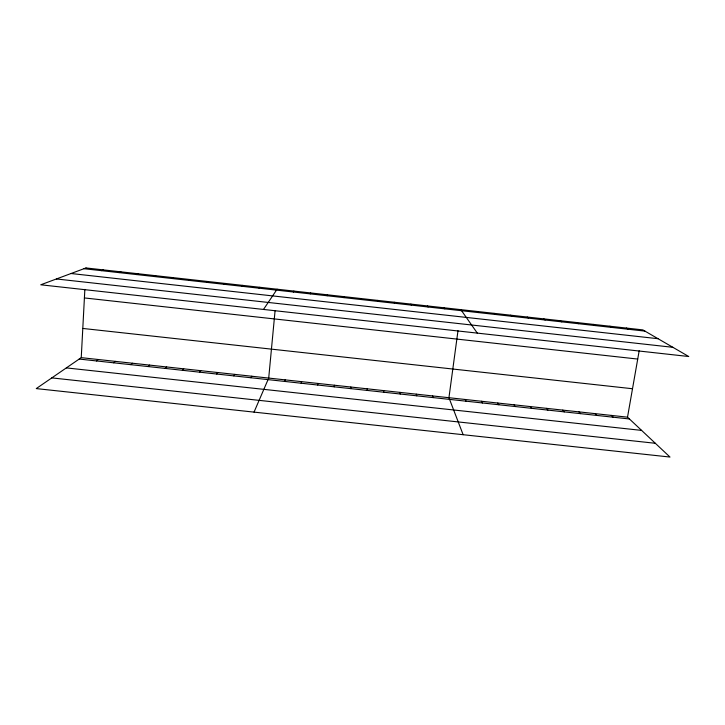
<?xml version="1.0" encoding="UTF-8"?>
<svg xmlns="http://www.w3.org/2000/svg" width="725" height="725" viewBox="0 0 725 725"><rect width="100%" height="100%" fill="white"/><g stroke="black" fill="none" stroke-linecap="round" stroke-linejoin="round"><path stroke-width="1.09" d="M350.773 388.636L350.837 387.023M81.245 357.652L627.515 417.165L669.982 457.049L36.25 388.591L81.245 357.652L84.861 289.402M275.101 310.463L268.703 378.078L254.04 412.117M334.252 386.833L334.433 385.238M344.003 297.64L344.13 296.67M457.992 330.709L448.938 397.708L463.13 434.701M627.515 417.165L639.178 350.764M317.722 385.029L318.021 383.452M327.156 295.764L327.392 294.803M301.174 383.235L301.6 381.658M284.608 381.432L285.161 379.864M310.282 293.888L310.653 292.945M250.941 377.761L251.738 376.23M293.398 292.012L293.888 291.078M233.84 375.894L234.755 374.381M263.501 309.448L277.113 289.212M216.721 374.037L217.754 372.523M199.583 372.17L200.743 370.674M259.07 288.188L259.822 287.29M182.428 370.303L183.715 368.817M165.264 368.427L166.677 366.959M241.633 286.248L242.503 285.36M148.081 366.56L149.622 365.101M224.17 284.309L225.176 283.439M130.881 364.684L132.548 363.243M113.671 362.817L115.465 361.385M206.698 282.369L207.83 281.508M96.443 360.941L98.355 359.518M189.207 280.421L190.476 279.578M171.707 278.472L173.103 277.639M154.18 276.524L155.712 275.708M136.644 274.576L138.303 273.769M119.099 272.627L120.885 271.83M101.527 270.67L103.448 269.89M79.197 359.056L629.454 418.978M66.347 367.901L641.598 430.396M51.801 377.897L655.318 443.283M71.041 273.515L658.037 338.711M56.423 278.962L672.873 347.311M84.408 297.939L637.719 359.065M82.795 328.443L632.508 388.736M83.946 268.712L644.924 331.108M626.364 328.062L628.33 329.259M609.879 326.232L611.719 327.41M593.376 324.392L595.098 325.561M576.855 322.553L578.459 323.712M560.325 320.722L561.803 321.864M543.777 318.873L545.137 320.006M527.22 317.033L528.452 318.148M510.645 315.194L511.759 316.29M611.356 415.407L613.169 417.21M595.171 413.64L596.874 415.434M494.06 313.345L495.048 314.433M578.976 411.873L580.562 413.658M562.772 410.114L564.24 411.882M477.458 311.496L478.328 312.575M546.55 408.347L547.901 410.096M530.319 406.571L531.552 408.32M460.837 309.647L477.295 333.11M514.07 404.804L515.185 406.535M444.208 307.799L444.833 308.85M497.803 403.037L498.809 404.749M481.536 401.26L482.415 402.964M427.569 305.95L428.067 306.983M465.242 399.484L466.003 401.179M410.903 304.092L411.283 305.116M432.626 395.932L433.151 397.599M394.228 302.243L394.482 303.249M416.295 394.155L416.703 395.814M399.946 392.37L400.236 394.019M377.544 300.386L377.671 301.382M383.588 390.594L383.761 392.225M367.222 388.808L367.276 390.431M360.842 298.528L360.851 299.507M85.994 267.951L40.754 284.789L688.75 356.519L642.839 329.893L85.994 267.951"/></g></svg>
